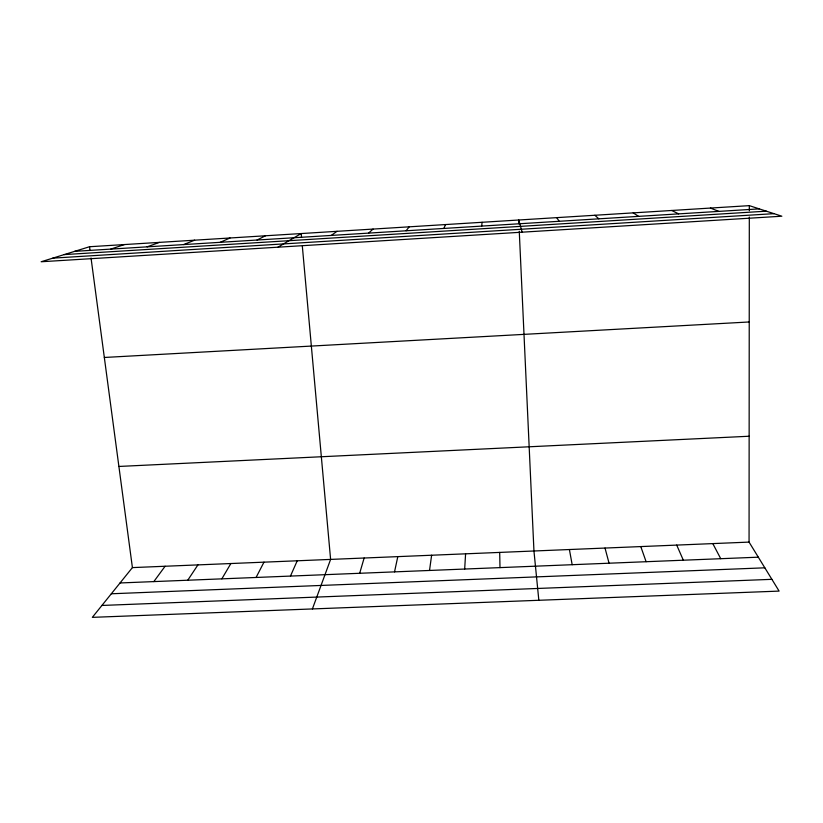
<?xml version="1.0" encoding="UTF-8"?>
<svg xmlns="http://www.w3.org/2000/svg" width="823" height="823" viewBox="0 0 823 823"><rect width="100%" height="100%" fill="white"/><g stroke="black" fill="none" stroke-linecap="round" stroke-linejoin="round"><path stroke-width="1.23" d="M91.034 257.98L132.41 567.603L92.33 617.353L779.103 591.099L749.064 542.1L749.311 217.077M749.311 210.729L749.311 205.647L89.532 246.735L41.15 261.755L781.85 216.212L749.311 205.647M464.676 569.043L465.592 553.828M481.712 226.099L482.062 222.282M429.524 570.462L431.622 555.227M394.526 571.872L397.807 556.626M359.682 573.281L364.136 558.025M312.401 608.938L330.609 559.403L302.339 246.252M290.457 576.079L297.226 560.792M443.823 228.444L445.562 224.556M256.076 577.468L263.977 562.16M221.84 578.847L230.882 563.529M187.757 580.225L197.921 564.897M153.829 581.594L165.094 566.255M406.109 230.779L409.216 226.819M368.581 233.115L373.045 229.072M331.237 235.429L337.039 231.314M277.937 247.198L301.187 233.547L301.537 237.363M257.064 240.028L265.51 235.769M220.245 242.312L229.998 237.981M183.591 244.585L194.639 240.182M147.122 246.849L159.446 242.374M110.817 249.102L124.407 244.565M74.677 251.344L759.269 208.877M64.184 254.605L766.316 211.172M52.795 258.144L773.99 213.661M104.326 357.47L749.228 321.968M118.893 466.456L749.146 436.241M132.41 567.603L749.064 542.1M120.045 582.962L758.302 557.181M111.331 593.774L764.824 567.819M101.918 605.45L771.892 579.33M710.424 208.065L718.849 211.388M671.712 210.472L678.636 213.877M633.196 212.879L638.627 216.356M594.864 215.266L598.815 218.825M556.708 217.642L559.198 221.284M712.811 543.602L720.732 558.694M676.712 545.093L683.327 560.206M640.788 546.585L646.106 561.708M522.132 232.179L518.747 219.998L518.912 223.753M605.018 548.056L609.051 563.21M569.403 549.538L572.17 564.701M89.532 246.735L90.026 250.48M538.839 600.286L533.952 550.999L519.262 231.242M499.695 552.418L499.993 567.613"/></g></svg>
